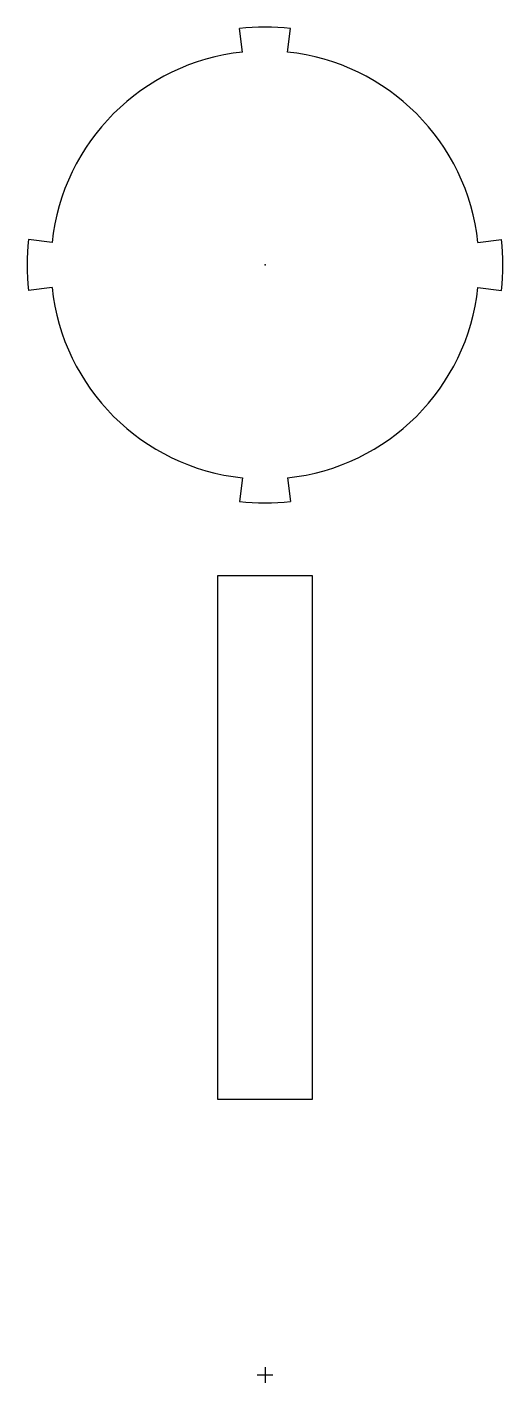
# Model space of a CAD drawing. Header units: millimetres. Extents: x -150 to 150, y -5 to 850.
import ezdxf

# ---------------------------------------------------------------- set-up
doc = ezdxf.new("R2010")
doc.units = ezdxf.units.MM
doc.header["$PDSIZE"] = -1
doc.linetypes.add('CENTERX2', pattern=[20.32, 12.7, -2.54, 2.54, -2.54])

msp = doc.modelspace()

# ---------------------------------------------------------------- linework, layer by layer
at = {"color": 7, "linetype": 'Continuous'}
for p, q in [((-14.17, 834.25), (-16, 849.14)), ((14.17, 834.25), (16, 849.14)), ((-134.25, 714.17), (-149.14, 716)), ((134.25, 714.17), (149.14, 716)), ((-134.25, 685.83), (-149.14, 684)), ((134.25, 685.83), (149.14, 684)), ((-14.17, 565.75), (-16, 550.86)), ((14.17, 565.75), (16, 550.86)), ((-30, 503.94), (-30, 173.94)), ((30, 503.94), (-30, 503.94)), ((30, 173.94), (30, 503.94)), ((-30, 173.94), (30, 173.94)), ((-5, 0), (5, 0)), ((0, 5), (0, -5))]:
    msp.add_line(p, q, dxfattribs=at)
at = {"color": 7, "linetype": 'CENTERX2'}
msp.add_line((0, 700), (0, 699.99), dxfattribs=at)
at = {"color": 7, "linetype": 'Continuous'}
for radius, start, end in [(150, 83.8768, 96.1232), (135, 96.02577, 173.97423), (135, 6.02577, 83.97423), (150, 173.8768, 186.1232), (150, 353.8768, 6.1232), (135, 186.02577, 263.97423), (135, 276.02577, 353.97423), (150, 263.8768, 276.1232)]:
    msp.add_arc((0, 700), radius, start, end, dxfattribs=at)
msp.add_point((0, 700), dxfattribs=at)
msp.add_point((0, 700), dxfattribs=at)

doc.saveas('drawing.dxf')
